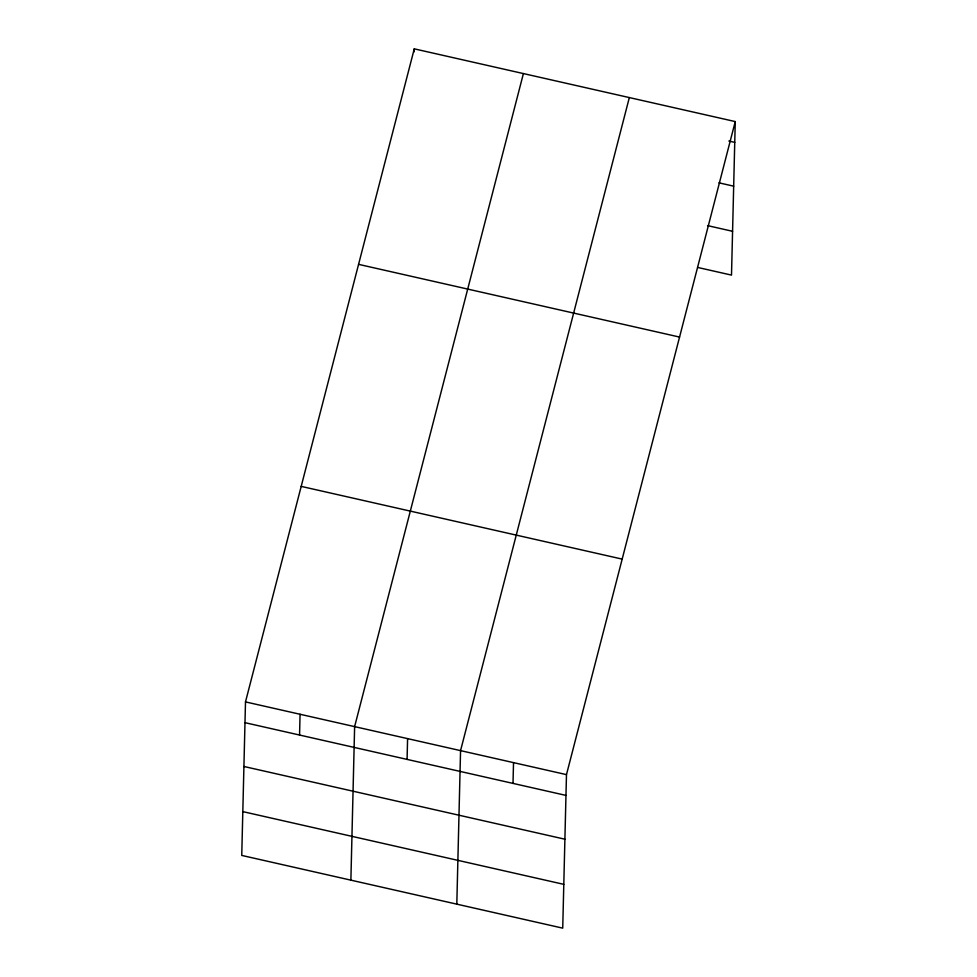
<?xml version="1.0" encoding="UTF-8"?>
<svg xmlns="http://www.w3.org/2000/svg" width="977" height="977" viewBox="0 0 977 977"><rect width="100%" height="100%" fill="white"/><g stroke="black" fill="none" stroke-linecap="round" stroke-linejoin="round"><path stroke-width="1.47" d="M245.496 701.901L241.746 855.425L562.728 928.15L566.477 774.627L735.254 121.575L414.272 48.85L245.496 701.901L566.477 774.627M299.56 735.046L300.061 714.26M350.877 880.155L354.627 726.619L523.403 73.58M414.199 51.818L414.272 48.85M407.079 759.41L407.592 738.624M456.809 904.152L460.558 750.629L629.335 97.578M513.01 783.407L513.523 762.622M735.254 121.575L731.504 275.099L697.663 267.442M728.866 141.03L734.753 142.361M718.962 182.833L733.678 186.167M707.568 225.626L732.579 231.293M358.571 264.352L679.565 337.077M301.197 486.387L622.178 559.113M244.983 722.675L565.976 795.4M243.92 766.481L564.901 839.206M242.809 811.618L563.802 884.344"/></g></svg>
